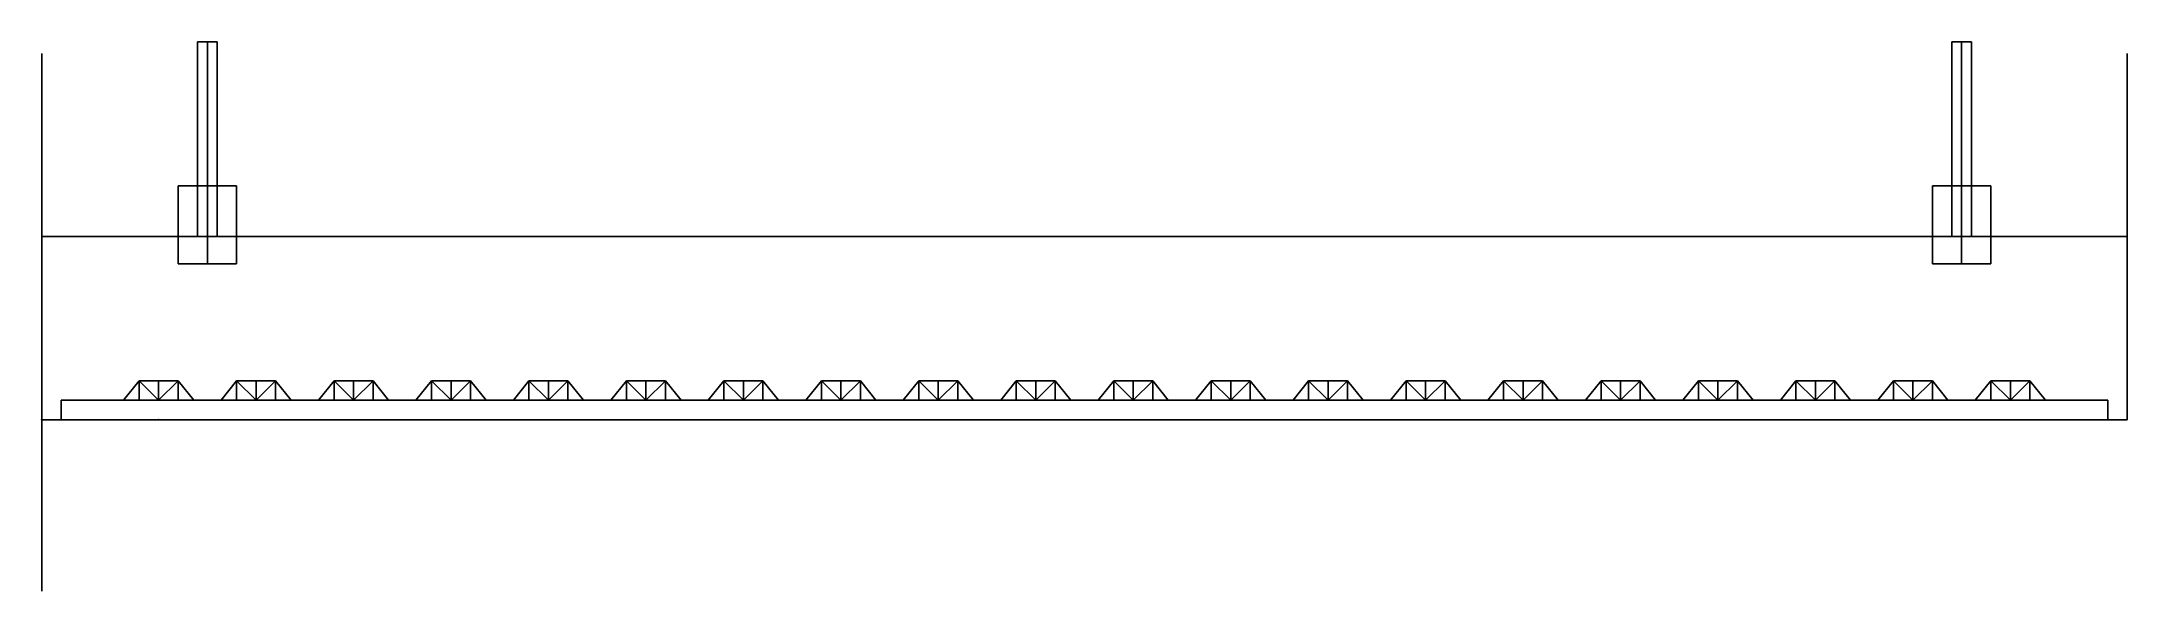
# Model space of a CAD drawing. Header units: centimetres. Extents: x 0 to 2.67, y -0.22 to 0.49.
import ezdxf

# ---------------------------------------------------------------- set-up
doc = ezdxf.new("R2010")
doc.units = ezdxf.units.CM
doc.header["$MEASUREMENT"] = 0
for name, color, linetype in [('JST connector 1x20  P1.25mm thru hole wafer A2 v2_Sketch_base', 7, 'Continuous'), ('JST connector 1x20  P1.25mm thru hole wafer A2 v2_Sketch_footprint', 7, 'Continuous'), ('JST connector 1x20  P1.25mm thru hole wafer A2 v2_Sketch_holes', 7, 'Continuous'), ('JST connector 1x20  P1.25mm thru hole wafer A2 v2_Sketch_notch', 7, 'Continuous'), ('JST connector 1x20  P1.25mm thru hole wafer A2 v2_Sketch_profile', 7, 'Continuous'), ('JST connector 1x20  P1.25mm thru hole wafer A2 v2_Sketch_recess', 7, 'Continuous'), ('JST connector 1x20  P1.25mm thru hole wafer A2 v2_Sketch_slots', 7, 'Continuous'), ('JST connector 1x20  P1.25mm thru hole wafer A2 v2_Sketch_walls', 7, 'Continuous'), ('pins_Sketch_pins', 7, 'Continuous')]:
    doc.layers.add(name, color=color, linetype=linetype)

# ---------------------------------------------------------------- blocks, each defined once
blk = doc.blocks.new('pins')
at = {"layer": 'pins_Sketch_pins'}
for p, q in [((0, 0.32, -0.0875), (0, -0.15, -0.0875)), ((0, 0.32, -0.1625), (0, 0.32, -0.0875)), ((0, -0.15, -0.1625), (0, 0.32, -0.1625)), ((0, 0, -0.32), (0, 0)), ((0, -0.15, -0.125), (0, -0.22, -0.125)), ((0, -0.15, -0.1625), (0, -0.22, -0.14)), ((0, -0.22, -0.11), (0, -0.15, -0.0875)), ((0, -0.15, -0.0875), (0, -0.15, -0.1625)), ((0, -0.22, -0.14), (0, -0.22, -0.11))]:
    blk.add_line(p, q, dxfattribs=at)
blk.add_point((0, 0), dxfattribs=at)

msp = doc.modelspace()

# ---------------------------------------------------------------- linework, layer by layer
at = {"layer": 'JST connector 1x20  P1.25mm thru hole wafer A2 v2_Sketch_base'}
for p, q in [((0, 0), (2.675, 0)), ((0, 0, -0.32), (0, 0)), ((2.675, 0, -0.32), (0, 0, -0.32)), ((0, 0, -0.16), (2.675, 0, -0.16)), ((2.675, 0), (2.675, 0, -0.32))]:
    msp.add_line(p, q, dxfattribs=at)
at = {"layer": 'JST connector 1x20  P1.25mm thru hole wafer A2 v2_Sketch_base', "extrusion": (0, 1, 0)}
msp.add_circle((-0.15, -0.125), 0.045, dxfattribs=at)
at = {"layer": 'JST connector 1x20  P1.25mm thru hole wafer A2 v2_Sketch_base'}
msp.add_point((0, 0), dxfattribs=at)
at = {"layer": 'JST connector 1x20  P1.25mm thru hole wafer A2 v2_Sketch_footprint'}
for p, q in [((0, 0, -0.32), (0, 0)), ((0, 0), (2.675, 0)), ((2.675, 0, -0.32), (0, 0, -0.32)), ((2.675, 0), (2.675, 0, -0.32))]:
    msp.add_line(p, q, dxfattribs=at)
at = {"layer": 'JST connector 1x20  P1.25mm thru hole wafer A2 v2_Sketch_footprint', "extrusion": (0, 1, 0)}
for centre in [(-0.15, -0.125), (-0.275, -0.125), (-0.4, -0.125), (-0.525, -0.125), (-0.65, -0.125), (-0.775, -0.125), (-0.9, -0.125), (-1.025, -0.125), (-1.15, -0.125), (-1.275, -0.125), (-1.4, -0.125), (-1.525, -0.125), (-1.65, -0.125), (-1.775, -0.125), (-1.9, -0.125), (-2.025, -0.125), (-2.15, -0.125), (-2.275, -0.125), (-2.4, -0.125), (-2.525, -0.125)]:
    msp.add_circle(centre, 0.045, dxfattribs=at)
at = {"layer": 'JST connector 1x20  P1.25mm thru hole wafer A2 v2_Sketch_footprint'}
msp.add_point((0, 0), dxfattribs=at)
at = {"layer": 'JST connector 1x20  P1.25mm thru hole wafer A2 v2_Sketch_holes'}
for p, q in [((0.175, 0, -0.1625), (0.125, 0, -0.0875)), ((0.125, 0, -0.1625), (0.125, 0, -0.0875)), ((0.175, 0, -0.1625), (0.125, 0, -0.1625)), ((0.125, 0, -0.0875), (0.175, 0, -0.0875)), ((0.125, 0, -0.1625), (0.175, 0, -0.0875)), ((0.175, 0, -0.0875), (0.175, 0, -0.1625)), ((0.1848, 0, 0.3181), (0.1848, 0, 0.2431)), ((0.2348, 0, 0.3181), (0.1848, 0, 0.3181)), ((0.1848, 0, 0.2431), (0.2348, 0, 0.2431)), ((0.2348, 0, 0.2431), (0.2348, 0, 0.3181)), ((0.25, 0, -0.0875), (0.3, 0, -0.0875)), ((0.25, 0, -0.1625), (0.25, 0, -0.0875)), ((0.3, 0, -0.1625), (0.25, 0, -0.1625)), ((0.3, 0, -0.0875), (0.3, 0, -0.1625)), ((0.375, 0, -0.1625), (0.375, 0, -0.0875)), ((0.375, 0, -0.0875), (0.425, 0, -0.0875)), ((0.425, 0, -0.1625), (0.375, 0, -0.1625)), ((0.425, 0, -0.0875), (0.425, 0, -0.1625)), ((0.55, 0, -0.1625), (0.5, 0, -0.1625)), ((0.5, 0, -0.0875), (0.55, 0, -0.0875)), ((0.5, 0, -0.1625), (0.5, 0, -0.0875)), ((0.55, 0, -0.0875), (0.55, 0, -0.1625)), ((0.675, 0, -0.1625), (0.625, 0, -0.1625)), ((0.625, 0, -0.1625), (0.625, 0, -0.0875)), ((0.625, 0, -0.0875), (0.675, 0, -0.0875)), ((0.675, 0, -0.0875), (0.675, 0, -0.1625)), ((0.75, 0, -0.0875), (0.8, 0, -0.0875)), ((0.8, 0, -0.1625), (0.75, 0, -0.1625)), ((0.75, 0, -0.1625), (0.75, 0, -0.0875)), ((0.8, 0, -0.0875), (0.8, 0, -0.1625)), ((0.875, 0, -0.0875), (0.925, 0, -0.0875)), ((0.875, 0, -0.1625), (0.875, 0, -0.0875)), ((0.925, 0, -0.1625), (0.875, 0, -0.1625)), ((0.925, 0, -0.0875), (0.925, 0, -0.1625)), ((1, 0, -0.1625), (1, 0, -0.0875)), ((1, 0, -0.0875), (1.05, 0, -0.0875)), ((1.05, 0, -0.1625), (1, 0, -0.1625)), ((1.05, 0, -0.0875), (1.05, 0, -0.1625)), ((1.125, 0, -0.1625), (1.125, 0, -0.0875)), ((1.175, 0, -0.1625), (1.125, 0, -0.1625)), ((1.125, 0, -0.0875), (1.175, 0, -0.0875)), ((1.175, 0, -0.0875), (1.175, 0, -0.1625)), ((1.25, 0, -0.0875), (1.3, 0, -0.0875)), ((1.25, 0, -0.1625), (1.25, 0, -0.0875)), ((1.3, 0, -0.1625), (1.25, 0, -0.1625)), ((1.3, 0, -0.0875), (1.3, 0, -0.1625)), ((1.375, 0, -0.1625), (1.375, 0, -0.0875)), ((1.375, 0, -0.0875), (1.425, 0, -0.0875)), ((1.425, 0, -0.1625), (1.375, 0, -0.1625)), ((1.425, 0, -0.0875), (1.425, 0, -0.1625)), ((1.5, 0, -0.1625), (1.5, 0, -0.0875)), ((1.5, 0, -0.0875), (1.55, 0, -0.0875)), ((1.55, 0, -0.1625), (1.5, 0, -0.1625)), ((1.55, 0, -0.0875), (1.55, 0, -0.1625)), ((1.675, 0, -0.1625), (1.625, 0, -0.1625)), ((1.625, 0, -0.1625), (1.625, 0, -0.0875)), ((1.625, 0, -0.0875), (1.675, 0, -0.0875)), ((1.675, 0, -0.0875), (1.675, 0, -0.1625)), ((1.8, 0, -0.1625), (1.75, 0, -0.1625)), ((1.75, 0, -0.0875), (1.8, 0, -0.0875)), ((1.75, 0, -0.1625), (1.75, 0, -0.0875)), ((1.8, 0, -0.0875), (1.8, 0, -0.1625)), ((1.875, 0, -0.1625), (1.875, 0, -0.0875)), ((1.925, 0, -0.1625), (1.875, 0, -0.1625)), ((1.875, 0, -0.0875), (1.925, 0, -0.0875)), ((1.925, 0, -0.0875), (1.925, 0, -0.1625)), ((2.05, 0, -0.1625), (2, 0, -0.1625)), ((2, 0, -0.0875), (2.05, 0, -0.0875)), ((2, 0, -0.1625), (2, 0, -0.0875)), ((2.05, 0, -0.0875), (2.05, 0, -0.1625)), ((2.175, 0, -0.1625), (2.125, 0, -0.1625)), ((2.125, 0, -0.0875), (2.175, 0, -0.0875)), ((2.125, 0, -0.1625), (2.125, 0, -0.0875)), ((2.175, 0, -0.0875), (2.175, 0, -0.1625)), ((2.25, 0, -0.1625), (2.25, 0, -0.0875)), ((2.3, 0, -0.1625), (2.25, 0, -0.1625)), ((2.25, 0, -0.0875), (2.3, 0, -0.0875)), ((2.3, 0, -0.0875), (2.3, 0, -0.1625)), ((2.375, 0, -0.0875), (2.425, 0, -0.0875)), ((2.425, 0, -0.1625), (2.375, 0, -0.1625)), ((2.375, 0, -0.1625), (2.375, 0, -0.0875)), ((2.425, 0, -0.0875), (2.425, 0, -0.1625)), ((2.55, 0, -0.1625), (2.5, 0, -0.1625)), ((2.5, 0, -0.1625), (2.5, 0, -0.0875)), ((2.5, 0, -0.0875), (2.55, 0, -0.0875)), ((2.55, 0, -0.0875), (2.55, 0, -0.1625))]:
    msp.add_line(p, q, dxfattribs=at)
at = {"layer": 'JST connector 1x20  P1.25mm thru hole wafer A2 v2_Sketch_holes', "extrusion": (0, 1, 0)}
for centre, radius in [((-0.15, -0.125), 0.045), ((-0.2098, 0.2806), 0.0451)]:
    msp.add_circle(centre, radius, dxfattribs=at)
at = {"layer": 'JST connector 1x20  P1.25mm thru hole wafer A2 v2_Sketch_holes'}
for p in [(0, 0), (0, 0), (0.15, 0, -0.125)]:
    msp.add_point(p, dxfattribs=at)
at = {"layer": 'JST connector 1x20  P1.25mm thru hole wafer A2 v2_Sketch_notch'}
for p, q in [((0, 0.32, -0.32), (0, 0.47, -0.32)), ((0, 0.47, -0.32), (0, 0.47, -0.25)), ((0, 0.47, -0.25), (0, 0.32, -0.25)), ((0, 0.32, -0.25), (0, 0.32, -0.32))]:
    msp.add_line(p, q, dxfattribs=at)
msp.add_point((0, 0), dxfattribs=at)
at = {"layer": 'JST connector 1x20  P1.25mm thru hole wafer A2 v2_Sketch_profile'}
for p, q in [((0.105, 0.025), (0.125, 0.05)), ((0.125, 0.05), (0.175, 0.05)), ((0.125, 0.05), (0.15, 0.025)), ((0.125, 0.05), (0.125, 0.025)), ((0.15, 0.025), (0.175, 0.05)), ((0.15, 0.05), (0.15, 0.025)), ((0.175, 0.05), (0.195, 0.025)), ((0.175, 0.05), (0.175, 0.025)), ((0.25, 0.05), (0.23, 0.025)), ((0.25, 0.05), (0.25, 0.025)), ((0.25, 0.05), (0.275, 0.025)), ((0.25, 0.05), (0.3, 0.05)), ((0.275, 0.025), (0.3, 0.05)), ((0.275, 0.05), (0.275, 0.025)), ((0.3, 0.05), (0.32, 0.025)), ((0.3, 0.05), (0.3, 0.025)), ((0.355, 0.025), (0.375, 0.05)), ((0.375, 0.05), (0.425, 0.05)), ((0.375, 0.05), (0.4, 0.025)), ((0.375, 0.05), (0.375, 0.025)), ((0.4, 0.05), (0.4, 0.025)), ((0.4, 0.025), (0.425, 0.05)), ((0.425, 0.05), (0.445, 0.025)), ((0.425, 0.05), (0.425, 0.025)), ((0.48, 0.025), (0.5, 0.05)), ((0.5, 0.05), (0.55, 0.05)), ((0.5, 0.05), (0.5, 0.025)), ((0.5, 0.05), (0.525, 0.025)), ((0.525, 0.05), (0.525, 0.025)), ((0.525, 0.025), (0.55, 0.05)), ((0.55, 0.05), (0.55, 0.025)), ((0.55, 0.05), (0.57, 0.025)), ((0.605, 0.025), (0.625, 0.05)), ((0.625, 0.05), (0.625, 0.025)), ((0.625, 0.05), (0.65, 0.025)), ((0.625, 0.05), (0.675, 0.05)), ((0.65, 0.05), (0.65, 0.025)), ((0.65, 0.025), (0.675, 0.05)), ((0.675, 0.05), (0.675, 0.025)), ((0.675, 0.05), (0.695, 0.025)), ((0.73, 0.025), (0.75, 0.05)), ((0.75, 0.05), (0.75, 0.025)), ((0.75, 0.05), (0.775, 0.025)), ((0.75, 0.05), (0.8, 0.05)), ((0.775, 0.025), (0.8, 0.05)), ((0.775, 0.05), (0.775, 0.025)), ((0.8, 0.05), (0.8, 0.025)), ((0.8, 0.05), (0.82, 0.025)), ((0.855, 0.025), (0.875, 0.05)), ((0.875, 0.05), (0.9, 0.025)), ((0.875, 0.05), (0.875, 0.025)), ((0.875, 0.05), (0.925, 0.05)), ((0.9, 0.05), (0.9, 0.025)), ((0.9, 0.025), (0.925, 0.05)), ((0.925, 0.05), (0.925, 0.025)), ((0.925, 0.05), (0.945, 0.025)), ((0.98, 0.025), (1, 0.05)), ((1, 0.05), (1.025, 0.025)), ((1, 0.05), (1, 0.025)), ((1, 0.05), (1.05, 0.05)), ((1.025, 0.05), (1.025, 0.025)), ((1.025, 0.025), (1.05, 0.05)), ((1.05, 0.05), (1.05, 0.025)), ((1.05, 0.05), (1.07, 0.025)), ((1.105, 0.025), (1.125, 0.05)), ((1.125, 0.05), (1.15, 0.025)), ((1.125, 0.05), (1.125, 0.025)), ((1.125, 0.05), (1.175, 0.05)), ((1.15, 0.025), (1.175, 0.05)), ((1.15, 0.05), (1.15, 0.025)), ((1.175, 0.05), (1.175, 0.025)), ((1.175, 0.05), (1.195, 0.025)), ((1.23, 0.025), (1.25, 0.05)), ((1.25, 0.05), (1.3, 0.05)), ((1.25, 0.05), (1.25, 0.025)), ((1.25, 0.05), (1.275, 0.025)), ((1.275, 0.025), (1.3, 0.05)), ((1.275, 0.05), (1.275, 0.025)), ((1.3, 0.05), (1.32, 0.025)), ((1.3, 0.05), (1.3, 0.025)), ((1.355, 0.025), (1.375, 0.05)), ((1.375, 0.05), (1.375, 0.025)), ((1.375, 0.05), (1.4, 0.025)), ((1.375, 0.05), (1.425, 0.05)), ((1.4, 0.025), (1.425, 0.05)), ((1.4, 0.05), (1.4, 0.025)), ((1.425, 0.05), (1.425, 0.025)), ((1.425, 0.05), (1.445, 0.025)), ((1.48, 0.025), (1.5, 0.05)), ((1.5, 0.05), (1.5, 0.025)), ((1.5, 0.05), (1.525, 0.025)), ((1.5, 0.05), (1.55, 0.05)), ((1.525, 0.05), (1.525, 0.025)), ((1.525, 0.025), (1.55, 0.05)), ((1.55, 0.05), (1.55, 0.025)), ((1.55, 0.05), (1.57, 0.025)), ((1.605, 0.025), (1.625, 0.05)), ((1.625, 0.05), (1.65, 0.025)), ((1.625, 0.05), (1.625, 0.025)), ((1.625, 0.05), (1.675, 0.05)), ((1.65, 0.025), (1.675, 0.05)), ((1.65, 0.05), (1.65, 0.025)), ((1.675, 0.05), (1.675, 0.025)), ((1.675, 0.05), (1.695, 0.025)), ((1.73, 0.025), (1.75, 0.05)), ((1.75, 0.05), (1.775, 0.025)), ((1.75, 0.05), (1.75, 0.025)), ((1.75, 0.05), (1.8, 0.05)), ((1.775, 0.05), (1.775, 0.025)), ((1.775, 0.025), (1.8, 0.05)), ((1.8, 0.05), (1.8, 0.025)), ((1.8, 0.05), (1.82, 0.025)), ((1.855, 0.025), (1.875, 0.05)), ((1.875, 0.05), (1.9, 0.025)), ((1.875, 0.05), (1.875, 0.025)), ((1.875, 0.05), (1.925, 0.05)), ((1.9, 0.05), (1.9, 0.025)), ((1.9, 0.025), (1.925, 0.05)), ((1.925, 0.05), (1.925, 0.025)), ((1.925, 0.05), (1.945, 0.025)), ((1.98, 0.025), (2, 0.05)), ((2, 0.05), (2, 0.025)), ((2, 0.05), (2.05, 0.05)), ((2, 0.05), (2.025, 0.025)), ((2.025, 0.05), (2.025, 0.025)), ((2.025, 0.025), (2.05, 0.05)), ((2.05, 0.05), (2.07, 0.025)), ((2.05, 0.05), (2.05, 0.025)), ((2.105, 0.025), (2.125, 0.05)), ((2.125, 0.05), (2.175, 0.05)), ((2.125, 0.05), (2.125, 0.025)), ((2.125, 0.05), (2.15, 0.025)), ((2.15, 0.025), (2.175, 0.05)), ((2.15, 0.05), (2.15, 0.025)), ((2.175, 0.05), (2.175, 0.025)), ((2.175, 0.05), (2.195, 0.025)), ((2.23, 0.025), (2.25, 0.05)), ((2.25, 0.05), (2.25, 0.025)), ((2.25, 0.05), (2.3, 0.05)), ((2.25, 0.05), (2.275, 0.025)), ((2.275, 0.05), (2.275, 0.025)), ((2.275, 0.025), (2.3, 0.05)), ((2.3, 0.05), (2.32, 0.025)), ((2.3, 0.05), (2.3, 0.025)), ((2.355, 0.025), (2.375, 0.05)), ((2.375, 0.05), (2.375, 0.025)), ((2.375, 0.05), (2.4, 0.025)), ((2.375, 0.05), (2.425, 0.05)), ((2.4, 0.05), (2.4, 0.025)), ((2.4, 0.025), (2.425, 0.05)), ((2.425, 0.05), (2.425, 0.025)), ((2.425, 0.05), (2.445, 0.025)), ((2.48, 0.025), (2.5, 0.05)), ((2.5, 0.05), (2.525, 0.025)), ((2.5, 0.05), (2.5, 0.025)), ((2.5, 0.05), (2.55, 0.05)), ((2.525, 0.025), (2.55, 0.05)), ((2.525, 0.05), (2.525, 0.025)), ((2.55, 0.05), (2.55, 0.025)), ((2.55, 0.05), (2.57, 0.025)), ((0.025, 0), (0.025, 0.025)), ((0.025, 0.025), (0.105, 0.025)), ((2.65, 0), (0.025, 0)), ((0.105, 0.025), (0.195, 0.025)), ((0.195, 0.025), (0.23, 0.025)), ((0.23, 0.025), (0.32, 0.025)), ((0.32, 0.025), (0.355, 0.025)), ((0.355, 0.025), (0.445, 0.025)), ((0.445, 0.025), (0.48, 0.025)), ((0.48, 0.025), (0.57, 0.025)), ((0.57, 0.025), (0.605, 0.025)), ((0.605, 0.025), (0.695, 0.025)), ((0.695, 0.025), (0.73, 0.025)), ((0.73, 0.025), (0.82, 0.025)), ((0.82, 0.025), (0.855, 0.025)), ((0.855, 0.025), (0.945, 0.025)), ((0.945, 0.025), (0.98, 0.025)), ((0.98, 0.025), (1.07, 0.025)), ((1.07, 0.025), (1.105, 0.025)), ((1.105, 0.025), (1.195, 0.025)), ((1.195, 0.025), (1.23, 0.025)), ((1.23, 0.025), (1.32, 0.025)), ((1.32, 0.025), (1.355, 0.025)), ((1.355, 0.025), (1.445, 0.025)), ((1.445, 0.025), (1.48, 0.025)), ((1.48, 0.025), (1.57, 0.025)), ((1.57, 0.025), (1.605, 0.025)), ((1.605, 0.025), (1.695, 0.025)), ((1.695, 0.025), (1.73, 0.025)), ((1.73, 0.025), (1.82, 0.025)), ((1.82, 0.025), (1.855, 0.025)), ((1.855, 0.025), (1.945, 0.025)), ((1.945, 0.025), (1.98, 0.025)), ((1.98, 0.025), (2.07, 0.025)), ((2.105, 0.025), (2.07, 0.025)), ((2.105, 0.025), (2.195, 0.025)), ((2.195, 0.025), (2.23, 0.025)), ((2.23, 0.025), (2.32, 0.025)), ((2.32, 0.025), (2.355, 0.025)), ((2.355, 0.025), (2.445, 0.025)), ((2.445, 0.025), (2.48, 0.025)), ((2.48, 0.025), (2.57, 0.025)), ((2.57, 0.025), (2.65, 0.025)), ((2.65, 0), (2.65, 0.025))]:
    msp.add_line(p, q, dxfattribs=at)
msp.add_point((0, 0), dxfattribs=at)
at = {"layer": 'JST connector 1x20  P1.25mm thru hole wafer A2 v2_Sketch_recess'}
for p, q in [((2.675, 0), (2.675, 0.47)), ((0.175, 0.3), (0.25, 0.3)), ((0.175, 0.2), (0.175, 0.3)), ((0.2125, 0.3), (0.2125, 0.2)), ((0.25, 0.3), (0.25, 0.2)), ((2.425, 0.2), (2.425, 0.3)), ((2.425, 0.3), (2.5, 0.3)), ((2.4625, 0.3), (2.4625, 0.2)), ((2.5, 0.3), (2.5, 0.2)), ((0.25, 0.2), (0.175, 0.2)), ((2.5, 0.2), (2.425, 0.2))]:
    msp.add_line(p, q, dxfattribs=at)
msp.add_point((0, 0), dxfattribs=at)
at = {"layer": 'JST connector 1x20  P1.25mm thru hole wafer A2 v2_Sketch_slots'}
for p, q in [((0.225, 0.485), (0.2, 0.485)), ((0.2, 0.485), (0.2, 0.235)), ((0.2125, 0.235), (0.2125, 0.485)), ((0.225, 0.235), (0.225, 0.485)), ((2.475, 0.485), (2.45, 0.485)), ((2.45, 0.485), (2.45, 0.235)), ((2.4625, 0.485), (2.4625, 0.235)), ((2.475, 0.235), (2.475, 0.485)), ((0, 0.235), (2.675, 0.235)), ((0, 0.235), (0, 0)), ((0.2, 0.235), (0.225, 0.235)), ((2.45, 0.235), (2.475, 0.235))]:
    msp.add_line(p, q, dxfattribs=at)
msp.add_point((0, 0), dxfattribs=at)
at = {"layer": 'JST connector 1x20  P1.25mm thru hole wafer A2 v2_Sketch_walls'}
for p, q in [((2.675, 0, -0.32), (0, 0, -0.32)), ((0, 0, -0.32), (0, 0)), ((0, 0), (2.675, 0)), ((0.025, 0, -0.21), (0.025, 0, -0.11)), ((0.05, 0, -0.21), (0.025, 0, -0.21)), ((0.025, 0, -0.11), (0.05, 0, -0.11)), ((0.025, 0, -0.16), (2.65, 0, -0.16)), ((0.05, 0, -0.05), (2.625, 0, -0.05)), ((2.625, 0, -0.27), (0.05, 0, -0.27)), ((0.05, 0, -0.11), (0.05, 0, -0.21)), ((0.05, 0, -0.27), (0.05, 0, -0.05)), ((2.625, 0, -0.11), (2.625, 0, -0.21)), ((2.625, 0, -0.05), (2.625, 0, -0.27)), ((2.625, 0, -0.21), (2.65, 0, -0.21)), ((2.65, 0, -0.11), (2.625, 0, -0.11)), ((2.65, 0, -0.21), (2.65, 0, -0.11)), ((2.675, 0), (2.675, 0, -0.32))]:
    msp.add_line(p, q, dxfattribs=at)
msp.add_point((0, 0), dxfattribs=at)

# ---------------------------------------------------------------- block references
msp.add_blockref('pins', (0, 0))

doc.saveas('drawing.dxf')
